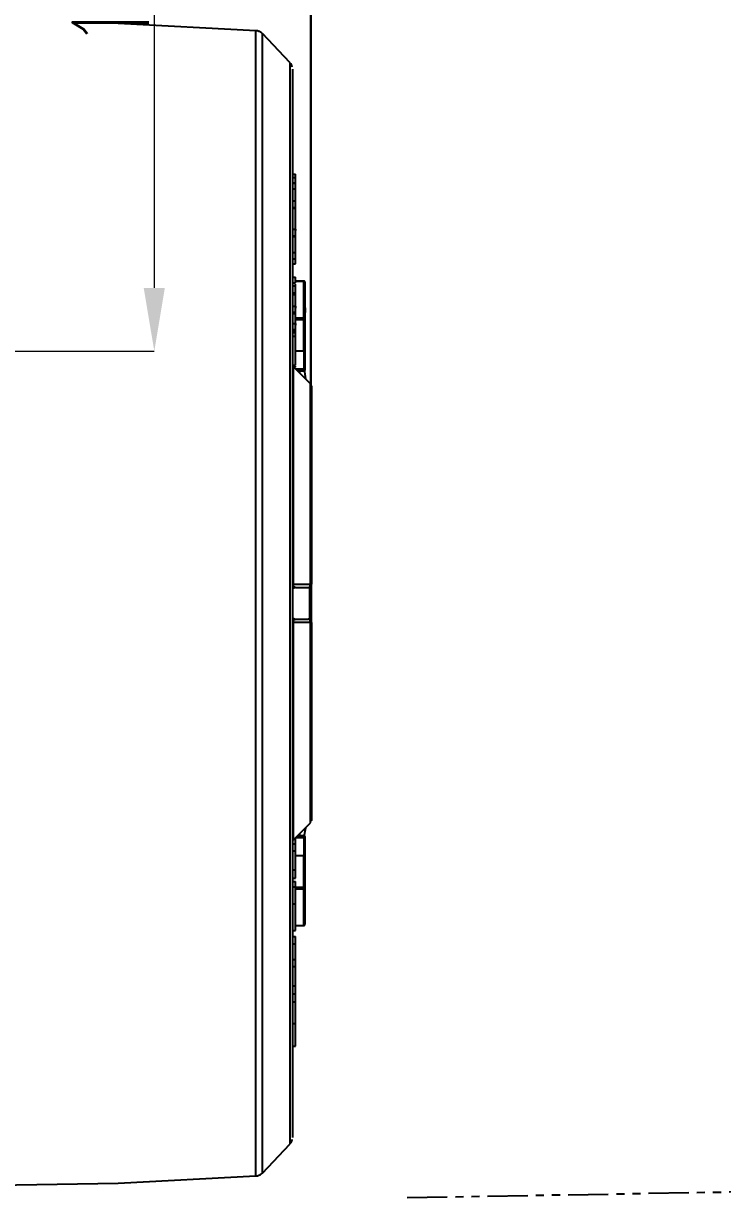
# Model space of a CAD drawing. Header units: millimetres. Extents: x 2180 to 4616, y 795 to 2518.
# Drawn here: x 3290.7 to 3401, y 1063.1 to 1248.3 of the extents above; entities that cross this region are included whole.
import ezdxf

# ---------------------------------------------------------------- set-up
doc = ezdxf.new("R2010")
doc.units = ezdxf.units.MM
doc.linetypes.add('PHANTOM', pattern=[12.7, 6.35, -1.27, 1.27, -1.27, 1.27, -1.27])
doc.layers.add('AM_5', color=3, linetype='Continuous', lineweight=25)
doc.styles.add('SLDTEXTSTYLE1', font='txt.shx', dxfattribs={"width": 0.7, "bigfont": 'gbcbig.shx'})
doc.dimstyles.new('SLDDIMSTYLE12$0', dxfattribs={"dimtxt": 12, "dimasz": 10, "dimexe": 0, "dimexo": 0.0625, "dimgap": 0.875, "dimtad": 1, "dimdec": 1, "dimlfac": 1.8, "dimrnd": 1e-09, "dimzin": 12, "dimdsep": 46, "dimtxsty": 'SLDTEXTSTYLE1', "dimcen": 0.09, "dimdle": 8.16, "dimclrd": 3, "dimclre": 3, "dimadec": 0, "dimazin": 3, "dimtfac": 1, "dimtdec": 1, "dimtofl": 0, "dimtmove": 0, "dimatfit": 3, "dimfxl": 0, "dimfrac": 2, "dimtolj": 1, "dimlwd": 5, "dimlwe": 5, "dimarcsym": 0})

# ---------------------------------------------------------------- blocks, each defined once
blk = doc.blocks.new('*D53')
at = {"layer": 'AM_5', "color": 3, "lineweight": 5, "transparency": 16777216}
blk.add_line((3164.16, 1270.86), (3164.16, 1379.48), dxfattribs=at)
at = {"layer": 'AM_5', "color": 3, "linetype": 'Continuous', "lineweight": 5, "transparency": 16777216}
for p, q in [((3174.16, 1379.48), (3326.16, 1379.48)), ((3336.16, 1189.13), (3336.16, 1379.48))]:
    blk.add_line(p, q, dxfattribs=at)
at = {"layer": 'AM_5', "color": 3, "transparency": 16777216}
for points in [[(3174.16, 1381.14), (3174.16, 1377.81), (3164.16, 1379.48)], [(3326.16, 1381.14), (3326.16, 1377.81), (3336.16, 1379.48)]]:
    blk.add_solid(points, dxfattribs=at)
at = {"layer": 'Defpoints', "color": 0, "transparency": 16777216}
for p in [(3336.16, 1379.48), (3164.16, 1270.8), (3336.16, 1189.07)]:
    blk.add_point(p, dxfattribs=at)
at = {"layer": 'AM_5', "color": 0, "transparency": 16777216, "insert": (3250.16, 1386.35), "char_height": 12, "attachment_point": 5, "style": 'SLDTEXTSTYLE1'}
blk.add_mtext('\\A1;172', dxfattribs=at)
blk = doc.blocks.new('*D42')
at = {"layer": 'AM_5', "color": 3, "lineweight": 5, "transparency": 16777216}
blk.add_line((3280.13, 1314), (3311.38, 1314), dxfattribs=at)
at = {"layer": 'AM_5', "color": 3, "linetype": 'Continuous', "lineweight": 5, "transparency": 16777216}
for p, q in [((3311.38, 1304), (3311.38, 1206.56)), ((2986.99, 1196.56), (3311.38, 1196.56))]:
    blk.add_line(p, q, dxfattribs=at)
at = {"layer": 'AM_5', "color": 3, "transparency": 16777216}
for points in [[(3309.71, 1304), (3313.04, 1304), (3311.38, 1314)], [(3309.71, 1206.56), (3313.04, 1206.56), (3311.38, 1196.56)]]:
    blk.add_solid(points, dxfattribs=at)
at = {"layer": 'Defpoints', "color": 0, "transparency": 16777216}
for p in [(3280.07, 1314), (2986.93, 1196.56), (3311.38, 1196.56)]:
    blk.add_point(p, dxfattribs=at)
at = {"layer": 'AM_5', "color": 0, "transparency": 16777216, "insert": (3304.5, 1255.28), "char_height": 12, "attachment_point": 5, "rotation": 90, "style": 'SLDTEXTSTYLE1'}
blk.add_mtext('\\A1;115', dxfattribs=at)
blk = doc.blocks.new('*D57')
at = {"layer": 'AM_5', "color": 3, "lineweight": 5, "transparency": 16777216}
blk.add_line((3336.01, 1189.13), (3336.01, 1379.2), dxfattribs=at)
at = {"layer": 'AM_5', "color": 3, "linetype": 'Continuous', "lineweight": 5, "transparency": 16777216}
for p, q in [((3346.01, 1379.2), (3500.09, 1379.2)), ((3510.09, 1193.55), (3510.09, 1379.2))]:
    blk.add_line(p, q, dxfattribs=at)
at = {"layer": 'AM_5', "color": 3, "transparency": 16777216}
for points in [[(3346.01, 1380.87), (3346.01, 1377.53), (3336.01, 1379.2)], [(3500.09, 1380.87), (3500.09, 1377.53), (3510.09, 1379.2)]]:
    blk.add_solid(points, dxfattribs=at)
at = {"layer": 'Defpoints', "color": 0, "transparency": 16777216}
for p in [(3510.09, 1379.2), (3510.09, 1193.49), (3336.01, 1189.07)]:
    blk.add_point(p, dxfattribs=at)
at = {"layer": 'AM_5', "color": 0, "transparency": 16777216, "insert": (3423.05, 1386.08), "char_height": 12, "attachment_point": 5, "style": 'SLDTEXTSTYLE1'}
blk.add_mtext('\\A1;195', dxfattribs=at)

msp = doc.modelspace()

# ---------------------------------------------------------------- linework, layer by layer
at = {"color": 7, "linetype": 'Continuous', "lineweight": 25}
for p, q in [((3327.411, 1247.136), (3305.683, 1248.275)), ((3332.745, 1242.114), (3328.421, 1246.671)), ((3333.157, 1224.486), (3333.657, 1224.486)), ((3333.657, 1223.975), (3333.657, 1224.486)), ((3333.157, 1223.975), (3333.657, 1223.975)), ((3333.157, 1223.145), (3333.657, 1223.145)), ((3333.157, 1223.081), (3333.657, 1223.081)), ((3333.657, 1223.145), (3333.657, 1223.975)), ((3333.657, 1222.188), (3333.657, 1223.081)), ((3333.157, 1222.188), (3333.657, 1222.188)), ((3333.157, 1220.273), (3333.657, 1220.273)), ((3333.157, 1219.252), (3333.657, 1219.252)), ((3333.157, 1219.124), (3333.657, 1219.124)), ((3333.657, 1219.252), (3333.657, 1220.273)), ((3333.657, 1219.38), (3333.657, 1219.375)), ((3333.657, 1219.124), (3333.657, 1219.252)), ((3333.657, 1215.805), (3333.657, 1219.124)), ((3333.157, 1215.805), (3333.657, 1215.805)), ((3333.657, 1214.784), (3333.657, 1215.805)), ((3333.157, 1214.784), (3333.657, 1214.784)), ((3333.157, 1214.657), (3333.657, 1214.657)), ((3333.657, 1214.657), (3333.657, 1214.784)), ((3333.657, 1212.167), (3333.657, 1214.657)), ((3333.157, 1212.167), (3333.657, 1212.167)), ((3333.657, 1211.146), (3333.657, 1212.167)), ((3333.157, 1211.146), (3333.657, 1211.146)), ((3333.157, 1210.38), (3333.657, 1210.38)), ((3333.657, 1210.38), (3333.657, 1211.146)), ((3333.157, 1208.274), (3333.657, 1208.274)), ((3333.657, 1207.381), (3333.657, 1208.274)), ((3334.956, 1207.645), (3333.657, 1207.645)), ((3333.157, 1207.381), (3333.657, 1207.381)), ((3333.157, 1206.87), (3333.657, 1206.87)), ((3333.157, 1205.785), (3333.657, 1205.785)), ((3333.657, 1207.611), (3334.956, 1207.611)), ((3333.657, 1205.785), (3333.657, 1206.87)), ((3333.657, 1205.593), (3333.657, 1205.785)), ((3333.157, 1205.593), (3333.657, 1205.593)), ((3333.157, 1205.53), (3333.657, 1205.53)), ((3333.657, 1203.679), (3333.657, 1205.53)), ((3333.157, 1203.679), (3333.657, 1203.679)), ((3333.157, 1202.721), (3333.657, 1202.721)), ((3333.157, 1202.53), (3333.657, 1202.53)), ((3333.657, 1202.721), (3333.657, 1203.679)), ((3333.657, 1202.53), (3333.657, 1202.721)), ((3333.657, 1200.934), (3333.657, 1202.53)), ((3335.156, 1203.421), (3335.156, 1202.656)), ((3333.157, 1200.934), (3333.657, 1200.934)), ((3333.657, 1201.83), (3334.956, 1201.83)), ((3333.657, 1201.576), (3334.956, 1201.576)), ((3333.657, 1199.977), (3333.657, 1200.934)), ((3334.956, 1196.644), (3334.956, 1201.576)), ((3335.156, 1196.785), (3335.156, 1201.718)), ((3333.157, 1199.977), (3333.657, 1199.977)), ((3333.657, 1199.785), (3333.157, 1199.785)), ((3333.157, 1199.658), (3333.657, 1199.658)), ((3333.157, 1199.53), (3333.657, 1199.53)), ((3333.157, 1198.956), (3333.657, 1198.956)), ((3333.657, 1199.785), (3333.657, 1199.977)), ((3333.657, 1199.658), (3333.657, 1199.785)), ((3333.657, 1199.594), (3333.657, 1199.658)), ((3333.657, 1199.53), (3333.657, 1199.594)), ((3333.657, 1198.956), (3333.657, 1199.53)), ((3333.657, 1196.644), (3334.956, 1196.644)), ((3333.157, 1194.36), (3333.657, 1194.36)), ((3336.01, 1191.442), (3333.303, 1194.149)), ((3333.411, 1194.041), (3333.657, 1194.041)), ((3333.657, 1194.041), (3333.657, 1194.204)), ((3334.956, 1193.719), (3333.733, 1193.719)), ((3333.986, 1193.466), (3334.956, 1193.466)), ((3333.99, 1193.462), (3334.956, 1193.462)), ((3334.353, 1193.099), (3334.353, 1193.462)), ((3334.356, 1193.096), (3334.356, 1193.462)), ((3334.956, 1193.462), (3334.956, 1193.466)), ((3335.06, 1193.73), (3335.017, 1193.982)), ((3336.117, 1185.427), (3336.093, 1185.355)), ((3336.111, 1185.395), (3336.13, 1185.458)), ((3336.133, 1185.47), (3336.14, 1185.494)), ((3333.303, 1159.824), (3336.01, 1159.826)), ((3336.01, 1159.826), (3336.01, 1160.309)), ((3333.657, 1159.295), (3335.657, 1159.295)), ((3333.536, 1154.265), (3333.657, 1154.295)), ((3333.657, 1154.295), (3335.657, 1154.295)), ((3336.01, 1153.764), (3333.303, 1153.767)), ((3336.01, 1152.833), (3336.01, 1153.764)), ((3336.14, 1130.947), (3336.15, 1130.949)), ((3336.093, 1128.236), (3336.117, 1128.163)), ((3336.13, 1128.132), (3336.111, 1128.195)), ((3336.157, 1127.95), (3336.132, 1128.125)), ((3336.14, 1128.097), (3336.133, 1128.12)), ((3333.303, 1119.442), (3336.01, 1122.149)), ((3335.041, 1119.988), (3335.259, 1121.398)), ((3333.157, 1118.871), (3333.657, 1118.871)), ((3333.657, 1118.871), (3333.657, 1119.795)), ((3333.657, 1117.726), (3333.657, 1118.871)), ((3333.732, 1119.871), (3334.956, 1119.871)), ((3334.956, 1120.124), (3333.986, 1120.124)), ((3334.956, 1120.128), (3333.989, 1120.128)), ((3334.353, 1120.128), (3334.353, 1120.492)), ((3334.356, 1120.128), (3334.356, 1120.495)), ((3334.956, 1120.124), (3334.956, 1120.128)), ((3333.157, 1117.726), (3333.657, 1117.726)), ((3333.657, 1114.708), (3333.657, 1117.726)), ((3334.956, 1116.946), (3333.657, 1116.946)), ((3334.956, 1112.013), (3334.956, 1116.946)), ((3335.156, 1111.872), (3335.156, 1116.805)), ((3333.657, 1114.708), (3333.157, 1114.708)), ((3333.157, 1113.419), (3333.657, 1113.419)), ((3333.157, 1112.894), (3333.657, 1112.894)), ((3333.157, 1112.047), (3333.657, 1112.047)), ((3333.657, 1109.931), (3333.657, 1112.894)), ((3333.657, 1109.372), (3333.657, 1112.047)), ((3333.657, 1112.013), (3334.956, 1112.013)), ((3333.657, 1111.76), (3334.956, 1111.76)), ((3335.156, 1108.733), (3335.156, 1111.872)), ((3333.157, 1109.372), (3333.657, 1109.372)), ((3335.156, 1106.144), (3335.156, 1108.733)), ((3333.657, 1105.979), (3334.956, 1105.979)), ((3333.657, 1105.944), (3334.956, 1105.944)), ((3333.157, 1105.187), (3333.657, 1105.187)), ((3333.157, 1104.227), (3333.657, 1104.227)), ((3333.157, 1103.084), (3333.657, 1103.084)), ((3333.657, 1100.623), (3333.657, 1103.084)), ((3333.157, 1100.623), (3333.657, 1100.623)), ((3333.657, 1099.478), (3333.657, 1100.623)), ((3333.157, 1099.478), (3333.657, 1099.478)), ((3333.657, 1096.46), (3333.657, 1099.478)), ((3333.157, 1096.46), (3333.657, 1096.46)), ((3333.157, 1095.181), (3333.657, 1095.181)), ((3333.157, 1093.937), (3333.657, 1093.937)), ((3333.157, 1090.528), (3333.657, 1090.528)), ((3333.657, 1086.916), (3333.657, 1090.528)), ((3333.157, 1086.916), (3333.657, 1086.916)), ((3328.421, 1066.92), (3332.745, 1071.476)), ((3176.157, 1063.055), (3305.683, 1065.316)), ((3305.683, 1065.316), (3327.411, 1066.454))]:
    msp.add_line(p, q, dxfattribs=at)
at = {"color": 7, "linetype": 'PHANTOM', "lineweight": 25}
msp.add_line((3351.24, 1063.055), (3480.766, 1065.316), dxfattribs=at)
at = {"color": 7, "linetype": 'Continuous', "lineweight": 25, "flags": 128}
for points in [[(3327.411, 1066.454), (3327.411, 1066.463), (3327.411, 1066.715), (3327.411, 1067.317), (3327.411, 1068.265), (3327.411, 1069.557), (3327.411, 1071.188), (3327.411, 1073.15), (3327.411, 1075.436), (3327.412, 1078.038), (3327.412, 1080.946), (3327.412, 1084.148), (3327.412, 1087.631), (3327.412, 1091.383), (3327.412, 1095.388), (3327.412, 1099.631), (3327.412, 1104.096), (3327.412, 1108.766), (3327.412, 1113.621), (3327.412, 1118.644), (3327.412, 1123.815), (3327.412, 1129.114), (3327.412, 1134.521), (3327.412, 1140.013), (3327.412, 1145.571), (3327.412, 1151.172), (3327.412, 1156.795), (3327.412, 1162.418), (3327.412, 1168.02), (3327.412, 1173.577), (3327.412, 1179.07), (3327.412, 1184.476), (3327.412, 1189.775), (3327.412, 1194.946), (3327.412, 1199.969), (3327.412, 1204.825), (3327.412, 1209.494), (3327.412, 1213.959), (3327.412, 1218.203), (3327.412, 1222.208), (3327.412, 1225.96), (3327.412, 1229.443), (3327.412, 1232.645), (3327.412, 1235.552), (3327.411, 1238.154), (3327.411, 1240.441), (3327.411, 1242.403), (3327.411, 1244.033), (3327.411, 1245.325), (3327.411, 1246.274), (3327.411, 1246.875), (3327.411, 1247.128), (3327.411, 1247.136)], [(3328.421, 1066.92), (3328.421, 1066.931), (3328.421, 1067.204), (3328.421, 1067.837), (3328.421, 1068.828), (3328.421, 1070.174), (3328.421, 1071.868), (3328.421, 1073.904), (3328.421, 1076.273), (3328.421, 1078.967), (3328.421, 1081.974), (3328.421, 1085.282), (3328.421, 1088.879), (3328.421, 1092.748), (3328.421, 1096.876), (3328.421, 1101.244), (3328.421, 1105.836), (3328.421, 1110.634), (3328.421, 1115.617), (3328.421, 1120.766), (3328.421, 1126.06), (3328.421, 1131.478), (3328.421, 1136.997), (3328.421, 1142.597), (3328.421, 1148.253), (3328.421, 1153.944), (3328.421, 1159.646), (3328.421, 1165.337), (3328.421, 1170.994), (3328.421, 1176.593), (3328.421, 1182.113), (3328.421, 1187.531), (3328.421, 1192.825), (3328.421, 1197.974), (3328.421, 1202.957), (3328.421, 1207.754), (3328.421, 1212.346), (3328.421, 1216.715), (3328.421, 1220.842), (3328.421, 1224.712), (3328.421, 1228.308), (3328.421, 1231.616), (3328.421, 1234.624), (3328.421, 1237.317), (3328.421, 1239.687), (3328.421, 1241.723), (3328.421, 1243.417), (3328.421, 1244.762), (3328.421, 1245.753), (3328.421, 1246.387), (3328.421, 1246.659), (3328.421, 1246.671)], [(3332.745, 1242.114), (3332.745, 1242.107), (3332.745, 1241.853), (3332.745, 1241.242), (3332.745, 1240.274), (3332.745, 1238.956), (3332.745, 1237.292), (3332.745, 1235.288), (3332.745, 1232.955), (3332.745, 1230.3), (3332.745, 1227.337), (3332.745, 1224.076), (3332.745, 1220.532), (3332.745, 1216.72), (3332.745, 1212.656), (3332.745, 1208.356), (3332.745, 1203.84), (3332.745, 1199.125), (3332.745, 1194.232), (3332.745, 1189.182), (3332.745, 1183.995), (3332.745, 1178.694), (3332.745, 1173.3), (3332.745, 1167.837), (3332.745, 1162.328), (3332.745, 1156.795), (3332.745, 1151.263), (3332.745, 1145.753), (3332.745, 1140.29), (3332.745, 1134.897), (3332.745, 1129.596), (3332.745, 1124.409), (3332.745, 1119.358), (3332.745, 1114.466), (3332.745, 1109.751), (3332.745, 1105.234), (3332.745, 1100.935), (3332.745, 1096.87), (3332.745, 1093.058), (3332.745, 1089.514), (3332.745, 1086.254), (3332.745, 1083.29), (3332.745, 1080.636), (3332.745, 1078.302), (3332.745, 1076.299), (3332.745, 1074.635), (3332.745, 1073.316), (3332.745, 1072.349), (3332.745, 1071.737), (3332.745, 1071.484), (3332.745, 1071.476)], [(3334.956, 1207.611), (3334.956, 1207.628), (3334.956, 1207.639), (3334.956, 1207.645), (3334.956, 1207.645)], [(3334.956, 1201.83), (3334.956, 1202.668), (3334.956, 1203.476), (3334.956, 1204.253), (3334.956, 1204.998), (3334.956, 1205.707), (3334.956, 1206.38), (3334.956, 1207.015), (3334.956, 1207.611)], [(3334.956, 1201.83), (3334.996, 1201.827), (3335.033, 1201.821), (3335.068, 1201.811), (3335.098, 1201.797), (3335.123, 1201.78), (3335.141, 1201.761), (3335.153, 1201.74), (3335.156, 1201.718)], [(3334.956, 1201.576), (3334.956, 1201.603), (3334.956, 1201.632), (3334.956, 1201.665), (3334.956, 1201.699), (3334.956, 1201.733), (3334.956, 1201.767), (3334.956, 1201.8), (3334.956, 1201.83)], [(3334.956, 1196.644), (3334.956, 1196.346), (3334.956, 1196.016), (3334.956, 1195.661), (3334.956, 1195.285), (3334.956, 1194.897), (3334.956, 1194.501), (3334.956, 1194.107), (3334.956, 1193.719)], [(3333.303, 1194.149), (3333.303, 1194.067), (3333.303, 1193.625), (3333.303, 1192.802), (3333.303, 1191.607), (3333.303, 1190.052), (3333.303, 1188.153), (3333.303, 1185.931), (3333.303, 1183.408), (3333.303, 1180.609), (3333.303, 1177.565), (3333.303, 1174.306), (3333.303, 1170.866), (3333.303, 1167.281), (3333.303, 1163.588), (3333.303, 1159.824)], [(3334.956, 1193.524), (3334.956, 1193.544), (3334.956, 1193.566), (3334.956, 1193.59), (3334.956, 1193.615), (3334.956, 1193.641), (3334.956, 1193.667), (3334.956, 1193.693), (3334.956, 1193.719)], [(3334.956, 1193.466), (3334.956, 1193.467), (3334.956, 1193.47), (3334.956, 1193.475), (3334.956, 1193.482), (3334.956, 1193.49), (3334.956, 1193.5), (3334.956, 1193.511), (3334.956, 1193.524)], [(3335.26, 1192.192), (3335.121, 1193.332), (3335.093, 1193.516)], [(3336.01, 1160.309), (3336.01, 1163.291), (3336.01, 1166.69), (3336.01, 1169.988), (3336.01, 1173.151), (3336.01, 1176.147), (3336.01, 1178.947), (3336.01, 1181.52), (3336.01, 1183.842), (3336.01, 1185.887), (3336.01, 1187.636), (3336.01, 1189.071), (3336.01, 1190.177), (3336.01, 1190.942), (3336.01, 1191.359), (3336.01, 1191.442)], [(3335.868, 1159.342), (3335.868, 1156.795), (3335.868, 1154.247)], [(3333.303, 1153.767), (3333.303, 1150.003), (3333.303, 1146.309), (3333.303, 1142.724), (3333.303, 1139.284), (3333.303, 1136.025), (3333.303, 1132.981), (3333.303, 1130.183), (3333.303, 1127.659), (3333.303, 1125.437), (3333.303, 1123.539), (3333.303, 1121.984), (3333.303, 1120.789), (3333.303, 1119.966), (3333.303, 1119.523), (3333.303, 1119.442)], [(3336.01, 1122.149), (3336.01, 1122.231), (3336.01, 1122.649), (3336.01, 1123.414), (3336.01, 1124.52), (3336.01, 1125.954), (3336.01, 1127.703), (3336.01, 1129.749), (3336.01, 1132.07), (3336.01, 1134.644), (3336.01, 1137.443), (3336.01, 1140.44), (3336.01, 1143.603), (3336.01, 1146.901), (3336.01, 1150.299), (3336.01, 1152.833)], [(3334.956, 1120.066), (3334.956, 1120.078), (3334.956, 1120.09), (3334.956, 1120.1), (3334.956, 1120.108), (3334.956, 1120.114), (3334.956, 1120.119), (3334.956, 1120.123), (3334.956, 1120.124)], [(3334.956, 1119.871), (3334.956, 1119.896), (3334.956, 1119.923), (3334.956, 1119.949), (3334.956, 1119.975), (3334.956, 1120), (3334.956, 1120.024), (3334.956, 1120.046), (3334.956, 1120.066)], [(3334.956, 1119.871), (3334.956, 1119.483), (3334.956, 1119.088), (3334.956, 1118.693), (3334.956, 1118.304), (3334.956, 1117.929), (3334.956, 1117.573), (3334.956, 1117.244), (3334.956, 1116.946)], [(3334.956, 1111.76), (3334.956, 1111.79), (3334.956, 1111.823), (3334.956, 1111.857), (3334.956, 1111.891), (3334.956, 1111.925), (3334.956, 1111.957), (3334.956, 1111.987), (3334.956, 1112.013)], [(3334.956, 1111.76), (3334.996, 1111.762), (3335.033, 1111.769), (3335.068, 1111.779), (3335.098, 1111.793), (3335.123, 1111.81), (3335.141, 1111.829), (3335.153, 1111.85), (3335.156, 1111.872)], [(3334.956, 1105.979), (3334.956, 1106.574), (3334.956, 1107.21), (3334.956, 1107.883), (3334.956, 1108.592), (3334.956, 1109.336), (3334.956, 1110.114), (3334.956, 1110.922), (3334.956, 1111.76)], [(3334.956, 1106.003), (3334.956, 1105.981), (3334.956, 1105.964), (3334.956, 1105.952), (3334.956, 1105.945), (3334.956, 1105.944)], [(3334.956, 1105.944), (3334.956, 1105.945), (3334.956, 1105.951), (3334.956, 1105.962), (3334.956, 1105.979)]]:
    msp.add_lwpolyline(points, dxfattribs=at)
at = {"color": 7, "linetype": 'Continuous', "lineweight": 25}
for centre, radius, start, end in [((3334.972, 1207.426), 0.185, 5.85572, 94.84996), ((3334.981, 1201.753), 0.179, 261.95044, 348.57855), ((3334.981, 1196.82), 0.179, 261.95044, 348.57855), ((3335.003, 1193.492), 0.232, 48.45882, 101.56135), ((3334.956, 1193.666), 0.2, 269.98753, 359.98753), ((3334.956, 1193.662), 0.2, 270, 360), ((3335.657, 1159.795), 0.5, 270, 360), ((3336.029, 1159.55), 0.277, 62.37638, 93.77215), ((3333.657, 1158.795), 0.5, 89.99997, 180), ((3333.657, 1154.795), 0.5, 180, 270.00004), ((3335.657, 1153.795), 0.5, 360, 90), ((3336.029, 1154.04), 0.277, 266.22785, 297.62362), ((3334.956, 1119.928), 0.2, 360, 90), ((3334.956, 1119.924), 0.2, 0.01246, 90.01247), ((3335.003, 1120.098), 0.232, 258.43864, 311.54119), ((3334.981, 1116.769), 0.179, 11.42145, 98.04956), ((3334.981, 1111.837), 0.179, 11.42145, 98.04956), ((3334.972, 1106.163), 0.185, 265.15004, 354.14429)]:
    msp.add_arc(centre, radius, start, end, dxfattribs=at)
for points, knots in [([(3328.427, 1246.642), (3328.389, 1246.688), (3328.247, 1246.863), (3327.9, 1247.061), (3327.58, 1247.104), (3327.424, 1247.125)], [0, 0, 0, 0, 0.1560443, 0.589322, 1, 1, 1, 1]), ([(3333.128, 1241.36), (3333.094, 1241.5), (3333.032, 1241.753), (3332.864, 1241.951), (3332.79, 1242.04)], [0, 0, 0, 0, 0.5529909, 1, 1, 1, 1]), ([(3333.157, 1241.075), (3333.157, 1241.017), (3333.157, 1240.902), (3333.157, 1239.545), (3333.157, 1237.334), (3333.157, 1234.21), (3333.157, 1230.232), (3333.157, 1225.436), (3333.157, 1219.878), (3333.157, 1213.619), (3333.157, 1206.729), (3333.157, 1199.284), (3333.157, 1191.367), (3333.157, 1183.066), (3333.157, 1174.473), (3333.157, 1165.683), (3333.157, 1159.758), (3333.157, 1156.795)], [0, 0, 0, 0, 0.0663505, 0.1330398, 0.199729, 0.2664183, 0.3331075, 0.3997968, 0.466486, 0.5331753, 0.5998645, 0.6665538, 0.733243, 0.7999323, 0.8666215, 0.9333108, 1, 1, 1, 1]), ([(3333.657, 1220.273), (3333.657, 1220.535), (3333.657, 1220.991), (3333.657, 1221.542), (3333.657, 1221.86), (3333.657, 1222.001), (3333.657, 1222.072), (3333.657, 1222.132), (3333.657, 1222.169), (3333.657, 1222.188)], [0, 0, 0, 0, 0.4018451, 0.700925, 0.8501447, 0.9000038, 0.92545, 0.9625731, 1, 1, 1, 1]), ([(3333.657, 1215.678), (3333.657, 1216.134), (3333.657, 1216.971), (3333.657, 1217.793), (3333.657, 1218.167)], [0, 0, 0, 0, 0.5444227, 1, 1, 1, 1]), ([(3333.657, 1215.805), (3333.657, 1215.787), (3333.657, 1215.751), (3333.657, 1215.694), (3333.657, 1215.635), (3333.657, 1215.607), (3333.657, 1215.609), (3333.657, 1215.61)], [0, 0, 0, 0, 0.1133857, 0.2261004, 0.4521085, 0.9035522, 1, 1, 1, 1]), ([(3335.141, 1207.499), (3335.14, 1207.51), (3335.136, 1207.53), (3335.121, 1207.56), (3335.1, 1207.585), (3335.075, 1207.607), (3335.047, 1207.624), (3335.016, 1207.636), (3334.986, 1207.644), (3334.966, 1207.645), (3334.956, 1207.645)], [0, 0, 0, 0, 0.1371732, 0.2714331, 0.4024836, 0.5300389, 0.6538238, 0.7735757, 0.8890458, 1, 1, 1, 1]), ([(3333.657, 1206.87), (3333.657, 1206.885), (3333.657, 1206.973), (3333.657, 1207.06), (3333.657, 1207.131)], [0, 0, 0, 0, 0.1741084, 1, 1, 1, 1]), ([(3333.657, 1203.679), (3333.657, 1203.654), (3333.657, 1203.617), (3333.657, 1203.566), (3333.657, 1203.52), (3333.657, 1203.471), (3333.657, 1203.394), (3333.657, 1203.341), (3333.657, 1203.352), (3333.657, 1203.36)], [0, 0, 0, 0, 0.0628935, 0.0931861, 0.1255191, 0.1834586, 0.2508615, 0.5002621, 1, 1, 1, 1]), ([(3333.657, 1200.934), (3333.657, 1200.919), (3333.657, 1200.892), (3333.657, 1200.853), (3333.657, 1200.82), (3333.657, 1200.764), (3333.657, 1200.704), (3333.657, 1200.671), (3333.657, 1200.676), (3333.657, 1200.678)], [0, 0, 0, 0, 0.0518131, 0.0882956, 0.1299462, 0.1775457, 0.3534829, 0.7059159, 1, 1, 1, 1]), ([(3333.657, 1194.36), (3333.657, 1194.879), (3333.657, 1195.908), (3333.657, 1197.452), (3333.657, 1198.45), (3333.657, 1198.956)], [0, 0, 0, 0, 0.3347977, 0.6633059, 1, 1, 1, 1]), ([(3335.156, 1193.665), (3335.156, 1193.938), (3335.156, 1194.492), (3335.156, 1195.345), (3335.156, 1196.146), (3335.156, 1196.575), (3335.156, 1196.785)], [0, 0, 0, 0, 0.24558897, 0.5, 0.75441103, 1, 1, 1, 1]), ([(3336.157, 1191.088), (3336.157, 1191.044), (3336.157, 1190.953), (3336.157, 1190.211), (3336.157, 1188.775), (3336.157, 1186.229), (3336.157, 1182.685), (3336.157, 1178.959), (3336.157, 1175.421), (3336.157, 1171.648), (3336.157, 1167.737), (3336.157, 1163.785), (3336.157, 1161.113), (3336.157, 1159.795)], [0, 0, 0, 0, 0.07827687, 0.15871, 0.24116849, 0.36932909, 0.49988873, 0.58696496, 0.67333854, 0.75883145, 0.84127172, 0.92171409, 1, 1, 1, 1]), ([(3336.157, 1185.64), (3336.157, 1185.772), (3336.157, 1186.037), (3336.157, 1186.398), (3336.157, 1186.734), (3336.157, 1187.042), (3336.157, 1187.32), (3336.157, 1187.57), (3336.157, 1187.722), (3336.157, 1187.825), (3336.157, 1187.941), (3336.157, 1188.095), (3336.157, 1188.236), (3336.157, 1188.442), (3336.157, 1188.481), (3336.157, 1188.513)], [0, 0, 0, 0, 0.07144385, 0.14288374, 0.21431988, 0.28576303, 0.35720674, 0.42863778, 0.50005558, 0.50406448, 0.53604837, 0.6252562, 0.69323765, 0.75009307, 1, 1, 1, 1]), ([(3336.087, 1185.351), (3336.104, 1185.389), (3336.146, 1185.48), (3336.153, 1185.581), (3336.157, 1185.64)], [0, 0, 0, 0, 0.4097539, 1, 1, 1, 1]), ([(3336.157, 1185.64), (3336.157, 1185.592), (3336.157, 1185.542), (3336.14, 1185.494), (3336.139, 1185.492)], [0, 0, 0, 0, 0.946273, 1, 1, 1, 1]), ([(3336.157, 1153.797), (3336.157, 1154.796), (3336.157, 1157.05), (3336.157, 1160.572), (3336.157, 1164.294), (3336.157, 1167.911), (3336.157, 1171.37), (3336.157, 1174.624), (3336.157, 1177.619), (3336.157, 1180.345), (3336.157, 1181.875), (3336.157, 1182.64)], [0, 0, 0, 0, 0.0904762, 0.2041666, 0.3178571, 0.4315476, 0.5452381, 0.6589286, 0.772619, 0.8863095, 1, 1, 1, 1]), ([(3333.657, 1159.295), (3333.616, 1159.301), (3333.537, 1159.311), (3333.441, 1159.389), (3333.374, 1159.489), (3333.334, 1159.58), (3333.311, 1159.676), (3333.303, 1159.761), (3333.303, 1159.803), (3333.303, 1159.824)], [0, 0, 0, 0, 0.28654563, 0.56106869, 0.68919014, 0.8054766, 0.90650496, 0.95317639, 1, 1, 1, 1]), ([(3335.657, 1159.295), (3335.703, 1159.302), (3335.776, 1159.314), (3335.861, 1159.382), (3335.919, 1159.453), (3335.963, 1159.537), (3336.005, 1159.661), (3336.008, 1159.761), (3336.01, 1159.826)], [0, 0, 0, 0, 0.238585, 0.3787456, 0.4999975, 0.6362115, 0.761415, 1, 1, 1, 1]), ([(3333.286, 1159.382), (3333.308, 1159.367), (3333.367, 1159.328), (3333.471, 1159.326), (3333.536, 1159.325)], [0, 0, 0, 0, 0.3808157, 1, 1, 1, 1]), ([(3333.157, 1156.795), (3333.157, 1153.833), (3333.157, 1147.907), (3333.157, 1139.118), (3333.157, 1130.525), (3333.157, 1122.224), (3333.157, 1114.307), (3333.157, 1106.862), (3333.157, 1099.972), (3333.157, 1093.713), (3333.157, 1088.155), (3333.157, 1083.359), (3333.157, 1079.38), (3333.157, 1076.257), (3333.157, 1074.046), (3333.157, 1072.689), (3333.157, 1072.573), (3333.157, 1072.515)], [0, 0, 0, 0, 0.066684, 0.133368, 0.200052, 0.266736, 0.33342, 0.400104, 0.466788, 0.533472, 0.600156, 0.66684, 0.7335241, 0.8002081, 0.8668921, 0.9335761, 1, 1, 1, 1]), ([(3333.536, 1154.265), (3333.471, 1154.264), (3333.367, 1154.263), (3333.308, 1154.223), (3333.286, 1154.208)], [0, 0, 0, 0, 0.6187385, 1, 1, 1, 1]), ([(3333.303, 1153.767), (3333.303, 1153.788), (3333.303, 1153.83), (3333.311, 1153.915), (3333.335, 1154.011), (3333.375, 1154.102), (3333.441, 1154.203), (3333.497, 1154.24), (3333.536, 1154.265)], [0, 0, 0, 0, 0.0657455, 0.1312299, 0.2728945, 0.435902, 0.6154442, 1, 1, 1, 1]), ([(3336.01, 1153.764), (3336.008, 1153.83), (3336.005, 1153.93), (3335.963, 1154.054), (3335.919, 1154.137), (3335.861, 1154.208), (3335.776, 1154.277), (3335.703, 1154.288), (3335.657, 1154.295)], [0, 0, 0, 0, 0.2385849, 0.3638389, 0.5000025, 0.6213043, 0.7614151, 1, 1, 1, 1]), ([(3336.157, 1153.795), (3336.157, 1152.434), (3336.157, 1149.71), (3336.157, 1145.738), (3336.157, 1141.922), (3336.157, 1138.321), (3336.157, 1134.985), (3336.157, 1131.962), (3336.157, 1129.296), (3336.157, 1127.025), (3336.157, 1125.184), (3336.157, 1123.789), (3336.157, 1122.9), (3336.157, 1122.488), (3336.157, 1122.544), (3336.157, 1122.56)], [0, 0, 0, 0, 0.0808771, 0.1617542, 0.2426313, 0.3235084, 0.4043855, 0.4852626, 0.5661397, 0.6470168, 0.7278939, 0.808771, 0.8896481, 0.9705252, 1, 1, 1, 1]), ([(3336.157, 1130.95), (3336.157, 1131.715), (3336.157, 1133.245), (3336.157, 1135.972), (3336.157, 1138.966), (3336.157, 1142.221), (3336.157, 1145.679), (3336.157, 1149.298), (3336.157, 1151.957), (3336.157, 1153.4), (3336.157, 1153.587)], [0, 0, 0, 0, 0.1398935, 0.2797871, 0.4196806, 0.5595741, 0.6994677, 0.8393612, 0.9792547, 1, 1, 1, 1]), ([(3336.134, 1128.115), (3336.137, 1128.107), (3336.156, 1128.054), (3336.156, 1127.998), (3336.157, 1127.95)], [0, 0, 0, 0, 0.1486571, 1, 1, 1, 1]), ([(3336.157, 1125.132), (3336.157, 1125.126), (3336.157, 1125.111), (3336.157, 1125.597), (3336.157, 1126.495), (3336.157, 1127.465), (3336.157, 1127.95)], [0, 0, 0, 0, 0.1673104, 0.4448736, 0.7224368, 1, 1, 1, 1]), ([(3335.156, 1116.805), (3335.156, 1117.015), (3335.156, 1117.444), (3335.156, 1118.245), (3335.156, 1119.097), (3335.156, 1119.652), (3335.156, 1119.924)], [0, 0, 0, 0, 0.24558897, 0.5, 0.75441103, 1, 1, 1, 1]), ([(3333.657, 1113.419), (3333.657, 1113.506), (3333.657, 1113.681), (3333.657, 1113.983), (3333.657, 1114.379), (3333.657, 1114.576), (3333.657, 1114.708)], [0, 0, 0, 0, 0.1250401, 0.2502359, 0.4998742, 1, 1, 1, 1]), ([(3333.657, 1105.187), (3333.657, 1105.222), (3333.657, 1105.291), (3333.657, 1105.921), (3333.657, 1106.754), (3333.657, 1107.543), (3333.657, 1108.436), (3333.657, 1109.06), (3333.657, 1109.372)], [0, 0, 0, 0, 0.25015941, 0.49958066, 0.62466902, 0.74973011, 0.87480959, 1, 1, 1, 1]), ([(3333.657, 1103.084), (3333.657, 1103.179), (3333.657, 1103.299), (3333.657, 1103.575), (3333.657, 1103.819), (3333.657, 1104.063), (3333.657, 1104.227)], [0, 0, 0, 0, 0.5004596, 0.6283614, 0.7507034, 1, 1, 1, 1]), ([(3333.657, 1095.181), (3333.657, 1095.267), (3333.657, 1095.44), (3333.657, 1095.74), (3333.657, 1096.133), (3333.657, 1096.329), (3333.657, 1096.46)], [0, 0, 0, 0, 0.125077, 0.2502224, 0.4998872, 1, 1, 1, 1]), ([(3333.657, 1093.765), (3333.657, 1093.926), (3333.657, 1094.167), (3333.657, 1094.671), (3333.657, 1095.011), (3333.657, 1095.181)], [0, 0, 0, 0, 0.5005372, 0.7503463, 1, 1, 1, 1]), ([(3333.657, 1090.528), (3333.657, 1090.932), (3333.657, 1091.738), (3333.657, 1092.728), (3333.657, 1093.381), (3333.657, 1093.729), (3333.657, 1093.875), (3333.657, 1093.93), (3333.657, 1093.935), (3333.657, 1093.937)], [0, 0, 0, 0, 0.2503213, 0.4998014, 0.6247836, 0.7496745, 0.8746984, 0.9373467, 1, 1, 1, 1]), ([(3332.841, 1071.604), (3332.876, 1071.646), (3332.97, 1071.76), (3333.058, 1071.965), (3333.113, 1072.128), (3333.125, 1072.205), (3333.126, 1072.208)], [0, 0, 0, 0, 0.2393477, 0.6547521, 0.9846919, 1, 1, 1, 1]), ([(3327.415, 1066.479), (3327.497, 1066.478), (3327.742, 1066.474), (3328.089, 1066.644), (3328.355, 1066.829), (3328.449, 1066.956), (3328.463, 1066.977)], [0, 0, 0, 0, 0.20194111, 0.60715045, 0.93704978, 1, 1, 1, 1])]:
    msp.add_open_spline(points, degree=3, knots=knots, dxfattribs=at)
msp.add_open_spline([(3335.156, 1201.718), (3335.156, 1202.81), (3335.156, 1204.994), (3335.156, 1206.628), (3335.156, 1207.445)], degree=3, dxfattribs=at)

# ---------------------------------------------------------------- dimensions: what is measured, and where the dimension line sits
at = {"layer": 'AM_5'}
dim = msp.add_linear_dim(base=(3336.157, 1379.478), p1=(3164.157, 1270.795), p2=(3336.157, 1189.071), angle=360, dimstyle='SLDDIMSTYLE12$0', override={"dimlfac": 1, "dimpost": ''}, dxfattribs=at)
dim.commit()
dim.dimension.update_dxf_attribs({"geometry": '*D53', "text_midpoint": (3250.157, 1386.353)})
dim = msp.add_linear_dim(base=(3510.086, 1379.2), p1=(3336.01, 1189.071), p2=(3510.086, 1193.492), text='195', dimstyle='SLDDIMSTYLE12$0', override={"dimlfac": 1, "dimpost": ''}, dxfattribs=at)
dim.commit()
dim.dimension.update_dxf_attribs({"geometry": '*D57', "text_midpoint": (3423.048, 1386.075)})
dim = msp.add_linear_dim(base=(3311.377, 1196.561), p1=(3280.066, 1314.005), p2=(2986.931, 1196.561), angle=90, text='115', dimstyle='SLDDIMSTYLE12$0', override={"dimlfac": 1, "dimpost": ''}, dxfattribs=at)
dim.commit()
dim.dimension.update_dxf_attribs({"geometry": '*D42', "text_midpoint": (3304.502, 1255.283)})

doc.saveas('drawing.dxf')
